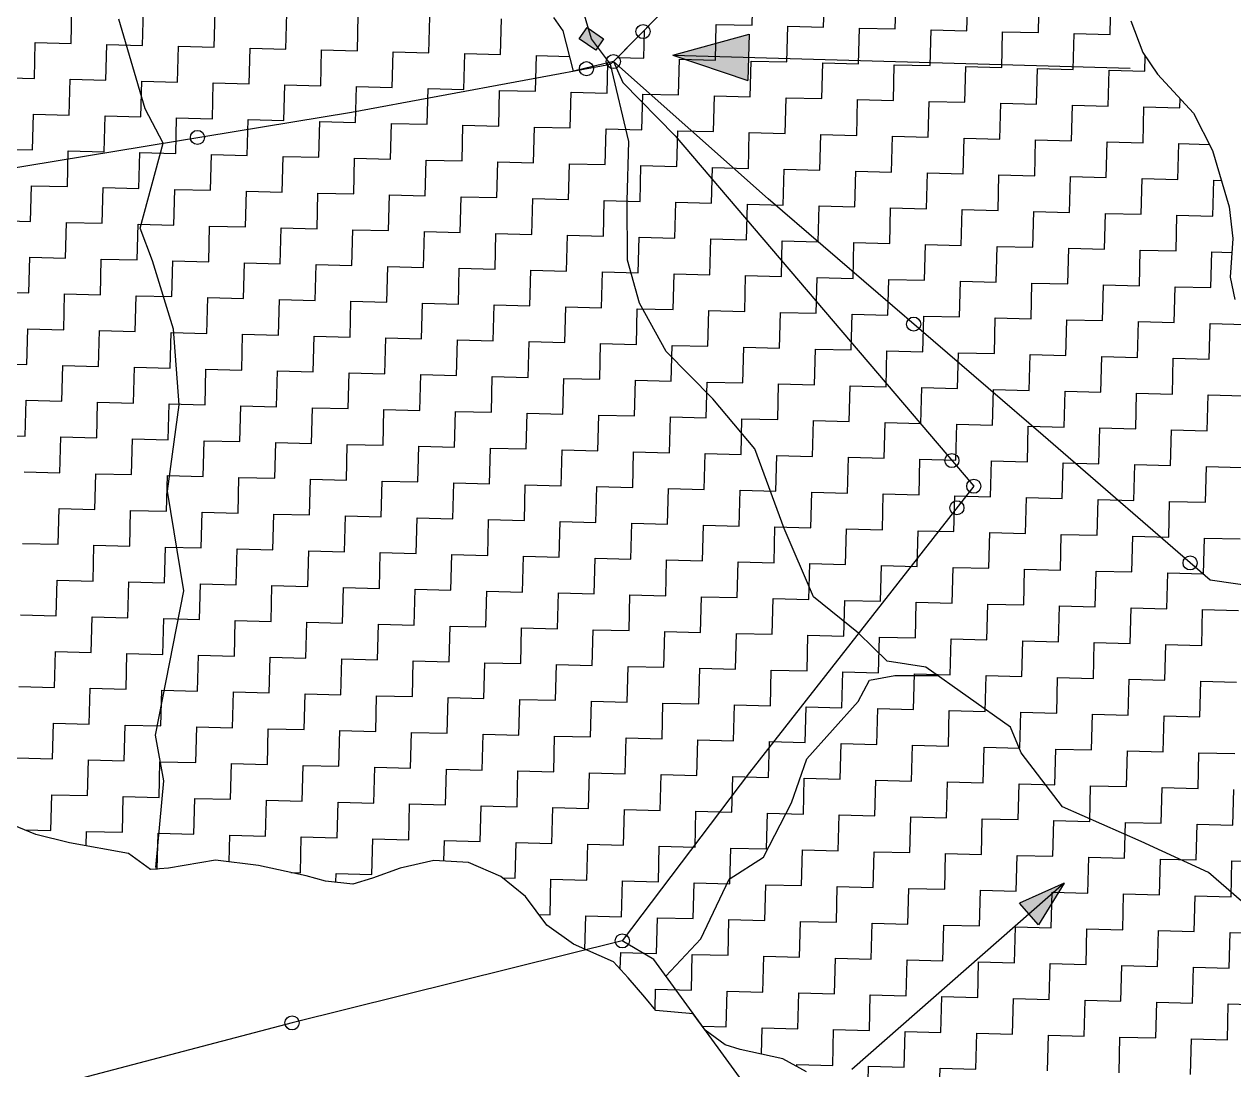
# Model space of a CAD drawing. Header units: metres. Extents: x 295068 to 298038, y 2018465 to 2021372.
# Drawn here: x 296068.6 to 296493.3, y 2019246.5 to 2019613.9 of the extents above; entities that cross this region are included whole.
import ezdxf

# ---------------------------------------------------------------- set-up
doc = ezdxf.new("R2010")
doc.units = ezdxf.units.M
doc.header["$MEASUREMENT"] = 0
for name, color, linetype in [('LINE_WATER', 4, 'Continuous'), ('POLY_HATCH', 12, 'Continuous'), ('POLY_PARCEL', 6, 'Continuous')]:
    doc.layers.add(name, color=color, linetype=linetype)

msp = doc.modelspace()

# ---------------------------------------------------------------- hatches: boundary and pattern name
msp.add_hatch(color=256).paths.add_polyline_path([(296266.23, 2019612.74), (296263.49, 2019608.74), (296269.26, 2019604.78), (296272, 2019608.78)])
h = msp.add_hatch(color=256)
h.paths.add_polyline_path([(296322.92, 2019602.21), (296323.15, 2019610.37), (296296.27, 2019602.96)])
h.paths.add_polyline_path([(296296.27, 2019602.96), (296322.7, 2019594.06), (296322.92, 2019602.21)])
h = msp.add_hatch(color=256)
h.paths.add_polyline_path([(296421.36, 2019301.27), (296424.69, 2019297.49), (296433.73, 2019312.15)])
h.paths.add_polyline_path([(296433.73, 2019312.15), (296418.03, 2019305.06), (296421.36, 2019301.27)])

# ---------------------------------------------------------------- linework, layer by layer
msp.add_lwpolyline([(296269.26, 2019604.78), (296263.49, 2019608.74), (296266.23, 2019612.74), (296272, 2019608.78)], close=True)
for points in [[(296296.27, 2019602.96), (296323.15, 2019610.37)], [(296323.15, 2019610.37), (296322.7, 2019594.06)], [(296296.27, 2019602.96), (296456.87, 2019598.47)], [(296296.27, 2019602.96), (296322.7, 2019594.06)], [(296433.73, 2019312.15), (296359.2, 2019246.6)], [(296433.73, 2019312.15), (296418.03, 2019305.06)], [(296433.73, 2019312.15), (296424.69, 2019297.49)], [(296424.69, 2019297.49), (296418.03, 2019305.06)]]:
    msp.add_lwpolyline(points)
for centre in [(296285.86, 2019611.29), (296275.43, 2019600.76), (296266, 2019598.23), (296129.4, 2019574.08), (296380.87, 2019508.5), (296394.28, 2019460.59), (296401.98, 2019451.55), (296396.05, 2019443.99), (296477.93, 2019424.61), (296278.58, 2019291.84), (296162.62, 2019263.04)]:
    msp.add_circle(centre, 2.48)
at = {"layer": 'LINE_WATER'}
for p, q in [((296111.06, 2019584.13), (296101.76, 2019615.58)), ((296280.86, 2019572.63), (296274.48, 2019599.8)), ((296117.37, 2019572.1), (296111.06, 2019584.13)), ((296109.32, 2019542.16), (296117.37, 2019572.1)), ((296280.32, 2019551.83), (296280.86, 2019572.63)), ((296280.36, 2019531.02), (296280.32, 2019551.83)), ((296113.67, 2019530.79), (296109.32, 2019542.16)), ((296284.6, 2019515.87), (296280.36, 2019531.02)), ((296121.02, 2019506.74), (296113.67, 2019530.79)), ((296294, 2019498.87), (296284.6, 2019515.87)), ((296122.99, 2019480.18), (296121.02, 2019506.74)), ((296310.36, 2019482.26), (296294, 2019498.87)), ((296118.88, 2019449.8), (296122.99, 2019480.18)), ((296325.09, 2019464.69), (296310.36, 2019482.26)), ((296335.37, 2019436.67), (296325.09, 2019464.69)), ((296124.65, 2019414.83), (296118.88, 2019449.8)), ((296345.75, 2019412.7), (296335.37, 2019436.67)), ((296114.72, 2019364.05), (296124.65, 2019414.83)), ((296361.49, 2019399.9), (296345.75, 2019412.7)), ((296371.58, 2019390.12), (296361.49, 2019399.9)), ((296385.1, 2019387.98), (296371.58, 2019390.12)), ((296414.92, 2019366.88), (296385.1, 2019387.98)), ((296361.43, 2019375.98), (296365.37, 2019383.37)), ((296365.37, 2019383.37), (296374.31, 2019385.05)), ((296374.31, 2019385.05), (296389.22, 2019385.06)), ((296343.41, 2019355.84), (296361.43, 2019375.98)), ((296418.62, 2019357.86), (296414.92, 2019366.88)), ((296117.62, 2019348.07), (296114.72, 2019364.05)), ((296433.14, 2019338.93), (296418.62, 2019357.86)), ((296338.01, 2019340.37), (296343.41, 2019355.84)), ((296114.85, 2019317.66), (296117.62, 2019348.07)), ((296328.14, 2019321.27), (296338.01, 2019340.37)), ((296460.69, 2019326.8), (296433.14, 2019338.93)), ((296484.34, 2019315.84), (296460.69, 2019326.8)), ((296316.06, 2019313.47), (296328.14, 2019321.27)), ((296500.42, 2019301.87), (296484.34, 2019315.84)), ((296306.14, 2019292.5), (296316.06, 2019313.47)), ((296293.85, 2019279.45), (296306.14, 2019292.5))]:
    msp.add_line(p, q, dxfattribs=at)
at = {"layer": 'POLY_HATCH', "linetype": 'Continuous'}
for p, q in [((296324.14, 2019613.5), (296324.46, 2019626.06)), ((296349.27, 2019612.85), (296349.59, 2019625.41)), ((296374.4, 2019612.2), (296374.73, 2019624.77)), ((296399.54, 2019611.55), (296399.86, 2019624.12)), ((296424.67, 2019610.9), (296424.99, 2019623.47)), ((296449.8, 2019610.25), (296450.13, 2019622.82)), ((296085.05, 2019607.09), (296085.37, 2019619.65)), ((296110.18, 2019606.44), (296110.5, 2019619.01)), ((296135.31, 2019605.79), (296135.64, 2019618.36)), ((296160.45, 2019605.14), (296160.77, 2019617.71)), ((296185.58, 2019604.49), (296185.9, 2019617.06)), ((296210.71, 2019603.85), (296211.04, 2019616.41)), ((296235.85, 2019603.2), (296236.17, 2019615.76)), ((296286.11, 2019601.9), (296286.37, 2019611.8)), ((296311.25, 2019601.25), (296311.57, 2019613.82)), ((296311.57, 2019613.82), (296324.14, 2019613.5)), ((296336.38, 2019600.6), (296336.7, 2019613.17)), ((296336.7, 2019613.17), (296349.27, 2019612.85)), ((296361.51, 2019599.96), (296361.84, 2019612.52)), ((296361.84, 2019612.52), (296374.4, 2019612.2)), ((296386.65, 2019599.31), (296386.97, 2019611.88)), ((296386.97, 2019611.88), (296399.54, 2019611.55)), ((296072.15, 2019594.84), (296072.48, 2019607.41)), ((296072.48, 2019607.41), (296085.05, 2019607.09)), ((296411.78, 2019598.66), (296412.1, 2019611.23)), ((296412.1, 2019611.23), (296424.67, 2019610.9)), ((296436.91, 2019598.01), (296437.24, 2019610.58)), ((296437.24, 2019610.58), (296449.8, 2019610.25)), ((296097.29, 2019594.2), (296097.61, 2019606.76)), ((296097.61, 2019606.76), (296110.18, 2019606.44)), ((296122.42, 2019593.55), (296122.75, 2019606.11)), ((296122.75, 2019606.11), (296135.31, 2019605.79)), ((296147.56, 2019592.9), (296147.88, 2019605.47)), ((296147.88, 2019605.47), (296160.45, 2019605.14)), ((296172.69, 2019592.25), (296173.01, 2019604.82)), ((296173.01, 2019604.82), (296185.58, 2019604.49)), ((296197.82, 2019591.6), (296198.15, 2019604.17)), ((296198.15, 2019604.17), (296210.71, 2019603.85)), ((296222.96, 2019590.96), (296223.28, 2019603.52)), ((296223.28, 2019603.52), (296235.85, 2019603.2)), ((296248.09, 2019590.31), (296248.41, 2019602.87)), ((296248.41, 2019602.87), (296260.11, 2019602.57)), ((296273.22, 2019589.66), (296273.5, 2019600.29)), ((296276.8, 2019602.14), (296286.11, 2019601.9)), ((296298.36, 2019589.01), (296298.68, 2019601.58)), ((296298.68, 2019601.58), (296311.25, 2019601.25)), ((296323.49, 2019588.36), (296323.81, 2019600.93)), ((296323.81, 2019600.93), (296336.38, 2019600.6)), ((296348.62, 2019587.71), (296348.95, 2019600.28)), ((296348.95, 2019600.28), (296361.51, 2019599.96)), ((296373.76, 2019587.07), (296374.08, 2019599.63)), ((296374.08, 2019599.63), (296386.65, 2019599.31)), ((296398.89, 2019586.42), (296399.21, 2019598.98)), ((296399.21, 2019598.98), (296411.78, 2019598.66)), ((296462.05, 2019597.36), (296462.18, 2019602.61)), ((296059.59, 2019595.17), (296072.15, 2019594.84)), ((296424.02, 2019585.77), (296424.35, 2019598.34)), ((296424.35, 2019598.34), (296436.91, 2019598.01)), ((296449.16, 2019585.12), (296449.48, 2019597.69)), ((296449.48, 2019597.69), (296462.05, 2019597.36)), ((296084.4, 2019581.95), (296084.72, 2019594.52)), ((296084.72, 2019594.52), (296097.29, 2019594.2)), ((296109.53, 2019581.31), (296109.85, 2019593.87)), ((296109.85, 2019593.87), (296122.42, 2019593.55)), ((296134.66, 2019580.66), (296134.99, 2019593.22)), ((296134.99, 2019593.22), (296147.56, 2019592.9)), ((296159.8, 2019580.01), (296160.12, 2019592.58)), ((296160.12, 2019592.58), (296172.69, 2019592.25)), ((296184.93, 2019579.36), (296185.26, 2019591.93)), ((296185.26, 2019591.93), (296197.82, 2019591.6)), ((296210.06, 2019578.71), (296210.39, 2019591.28)), ((296210.39, 2019591.28), (296222.96, 2019590.96)), ((296235.2, 2019578.06), (296235.52, 2019590.63)), ((296235.52, 2019590.63), (296248.09, 2019590.31)), ((296260.33, 2019577.42), (296260.66, 2019589.98)), ((296260.66, 2019589.98), (296273.22, 2019589.66)), ((296285.46, 2019576.77), (296285.79, 2019589.33)), ((296285.79, 2019589.33), (296298.36, 2019589.01)), ((296310.6, 2019576.12), (296310.92, 2019588.69)), ((296310.92, 2019588.69), (296323.49, 2019588.36)), ((296335.73, 2019575.47), (296336.06, 2019588.04)), ((296336.06, 2019588.04), (296348.62, 2019587.71)), ((296360.86, 2019574.82), (296361.19, 2019587.39)), ((296361.19, 2019587.39), (296373.76, 2019587.07)), ((296386, 2019574.18), (296386.32, 2019586.74)), ((296386.32, 2019586.74), (296398.89, 2019586.42)), ((296411.13, 2019573.53), (296411.46, 2019586.09)), ((296411.46, 2019586.09), (296424.02, 2019585.77)), ((296474.29, 2019584.47), (296474.38, 2019587.82)), ((296071.51, 2019569.71), (296071.83, 2019582.28)), ((296071.83, 2019582.28), (296084.4, 2019581.95)), ((296436.27, 2019572.88), (296436.59, 2019585.45)), ((296436.59, 2019585.45), (296449.16, 2019585.12)), ((296461.4, 2019572.23), (296461.72, 2019584.8)), ((296461.72, 2019584.8), (296474.29, 2019584.47)), ((296096.64, 2019569.06), (296096.96, 2019581.63)), ((296096.96, 2019581.63), (296109.53, 2019581.31)), ((296121.77, 2019568.41), (296122.1, 2019580.98)), ((296122.1, 2019580.98), (296134.66, 2019580.66)), ((296146.91, 2019567.77), (296147.23, 2019580.33)), ((296147.23, 2019580.33), (296159.8, 2019580.01)), ((296172.04, 2019567.12), (296172.36, 2019579.68)), ((296172.36, 2019579.68), (296184.93, 2019579.36)), ((296197.17, 2019566.47), (296197.5, 2019579.04)), ((296197.5, 2019579.04), (296210.06, 2019578.71)), ((296222.31, 2019565.82), (296222.63, 2019578.39)), ((296222.63, 2019578.39), (296235.2, 2019578.06)), ((296247.44, 2019565.17), (296247.76, 2019577.74)), ((296247.76, 2019577.74), (296260.33, 2019577.42)), ((296272.57, 2019564.53), (296272.9, 2019577.09)), ((296272.9, 2019577.09), (296285.46, 2019576.77)), ((296297.71, 2019563.88), (296298.03, 2019576.44)), ((296298.03, 2019576.44), (296310.6, 2019576.12)), ((296322.84, 2019563.23), (296323.16, 2019575.8)), ((296323.16, 2019575.8), (296335.73, 2019575.47)), ((296347.97, 2019562.58), (296348.3, 2019575.15)), ((296348.3, 2019575.15), (296360.86, 2019574.82)), ((296373.11, 2019561.93), (296373.43, 2019574.5)), ((296373.43, 2019574.5), (296386, 2019574.18)), ((296398.24, 2019561.28), (296398.57, 2019573.85)), ((296398.57, 2019573.85), (296411.13, 2019573.53)), ((296058.94, 2019570.03), (296071.51, 2019569.71)), ((296083.75, 2019556.82), (296084.07, 2019569.39)), ((296084.07, 2019569.39), (296096.64, 2019569.06)), ((296423.37, 2019560.64), (296423.7, 2019573.2)), ((296423.7, 2019573.2), (296436.27, 2019572.88)), ((296448.51, 2019559.99), (296448.83, 2019572.55)), ((296448.83, 2019572.55), (296461.4, 2019572.23)), ((296473.64, 2019559.34), (296473.97, 2019571.91)), ((296473.97, 2019571.91), (296484.73, 2019571.63)), ((296108.88, 2019556.17), (296109.21, 2019568.74)), ((296109.21, 2019568.74), (296121.77, 2019568.41)), ((296134.02, 2019555.52), (296134.34, 2019568.09)), ((296134.34, 2019568.09), (296146.91, 2019567.77)), ((296159.15, 2019554.88), (296159.47, 2019567.44)), ((296159.47, 2019567.44), (296172.04, 2019567.12)), ((296184.28, 2019554.23), (296184.61, 2019566.79)), ((296184.61, 2019566.79), (296197.17, 2019566.47)), ((296209.42, 2019553.58), (296209.74, 2019566.15)), ((296209.74, 2019566.15), (296222.31, 2019565.82)), ((296234.55, 2019552.93), (296234.87, 2019565.5)), ((296234.87, 2019565.5), (296247.44, 2019565.17)), ((296259.68, 2019552.28), (296260.01, 2019564.85)), ((296260.01, 2019564.85), (296272.57, 2019564.53)), ((296284.82, 2019551.63), (296285.14, 2019564.2)), ((296285.14, 2019564.2), (296297.71, 2019563.88)), ((296309.95, 2019550.99), (296310.27, 2019563.55)), ((296310.27, 2019563.55), (296322.84, 2019563.23)), ((296335.08, 2019550.34), (296335.41, 2019562.9)), ((296335.41, 2019562.9), (296347.97, 2019562.58)), ((296360.22, 2019549.69), (296360.54, 2019562.26)), ((296360.54, 2019562.26), (296373.11, 2019561.93)), ((296385.35, 2019549.04), (296385.67, 2019561.61)), ((296385.67, 2019561.61), (296398.24, 2019561.28)), ((296410.48, 2019548.39), (296410.81, 2019560.96)), ((296410.81, 2019560.96), (296423.37, 2019560.64)), ((296070.86, 2019544.58), (296071.18, 2019557.14)), ((296071.18, 2019557.14), (296083.75, 2019556.82)), ((296095.99, 2019543.93), (296096.32, 2019556.5)), ((296096.32, 2019556.5), (296108.88, 2019556.17)), ((296435.62, 2019547.75), (296435.94, 2019560.31)), ((296435.94, 2019560.31), (296448.51, 2019559.99)), ((296460.75, 2019547.1), (296461.07, 2019559.66)), ((296461.07, 2019559.66), (296473.64, 2019559.34)), ((296485.88, 2019546.45), (296486.21, 2019559.02)), ((296486.21, 2019559.02), (296488.91, 2019558.95)), ((296121.13, 2019543.28), (296121.45, 2019555.85)), ((296121.45, 2019555.85), (296134.02, 2019555.52)), ((296146.26, 2019542.63), (296146.58, 2019555.2)), ((296146.58, 2019555.2), (296159.15, 2019554.88)), ((296171.39, 2019541.98), (296171.72, 2019554.55)), ((296171.72, 2019554.55), (296184.28, 2019554.23)), ((296196.53, 2019541.34), (296196.85, 2019553.9)), ((296196.85, 2019553.9), (296209.42, 2019553.58)), ((296221.66, 2019540.69), (296221.98, 2019553.25)), ((296221.98, 2019553.25), (296234.55, 2019552.93)), ((296246.79, 2019540.04), (296247.12, 2019552.61)), ((296247.12, 2019552.61), (296259.68, 2019552.28)), ((296271.93, 2019539.39), (296272.25, 2019551.96)), ((296272.25, 2019551.96), (296284.82, 2019551.63)), ((296297.06, 2019538.74), (296297.38, 2019551.31)), ((296297.38, 2019551.31), (296309.95, 2019550.99)), ((296322.19, 2019538.1), (296322.52, 2019550.66)), ((296322.52, 2019550.66), (296335.08, 2019550.34)), ((296347.33, 2019537.45), (296347.65, 2019550.01)), ((296347.65, 2019550.01), (296360.22, 2019549.69)), ((296372.46, 2019536.8), (296372.78, 2019549.37)), ((296372.78, 2019549.37), (296385.35, 2019549.04)), ((296397.59, 2019536.15), (296397.92, 2019548.72)), ((296397.92, 2019548.72), (296410.48, 2019548.39)), ((296422.73, 2019535.5), (296423.05, 2019548.07)), ((296423.05, 2019548.07), (296435.62, 2019547.75)), ((296058.29, 2019544.9), (296070.86, 2019544.58)), ((296083.1, 2019531.69), (296083.43, 2019544.25)), ((296083.43, 2019544.25), (296095.99, 2019543.93)), ((296108.23, 2019531.04), (296108.56, 2019543.61)), ((296108.56, 2019543.61), (296121.13, 2019543.28)), ((296447.86, 2019534.85), (296448.18, 2019547.42)), ((296448.18, 2019547.42), (296460.75, 2019547.1)), ((296472.99, 2019534.21), (296473.32, 2019546.77)), ((296473.32, 2019546.77), (296485.88, 2019546.45)), ((296133.37, 2019530.39), (296133.69, 2019542.96)), ((296133.69, 2019542.96), (296146.26, 2019542.63)), ((296158.5, 2019529.74), (296158.83, 2019542.31)), ((296158.83, 2019542.31), (296171.39, 2019541.98)), ((296183.63, 2019529.09), (296183.96, 2019541.66)), ((296183.96, 2019541.66), (296196.53, 2019541.34)), ((296208.77, 2019528.45), (296209.09, 2019541.01)), ((296209.09, 2019541.01), (296221.66, 2019540.69)), ((296233.9, 2019527.8), (296234.23, 2019540.36)), ((296234.23, 2019540.36), (296246.79, 2019540.04)), ((296259.03, 2019527.15), (296259.36, 2019539.72)), ((296259.36, 2019539.72), (296271.93, 2019539.39)), ((296284.17, 2019526.5), (296284.49, 2019539.07)), ((296284.49, 2019539.07), (296297.06, 2019538.74)), ((296309.3, 2019525.85), (296309.63, 2019538.42)), ((296309.63, 2019538.42), (296322.19, 2019538.1)), ((296334.44, 2019525.2), (296334.76, 2019537.77)), ((296334.76, 2019537.77), (296347.33, 2019537.45)), ((296359.57, 2019524.56), (296359.89, 2019537.12)), ((296359.89, 2019537.12), (296372.46, 2019536.8)), ((296384.7, 2019523.91), (296385.03, 2019536.47)), ((296385.03, 2019536.47), (296397.59, 2019536.15)), ((296409.84, 2019523.26), (296410.16, 2019535.83)), ((296410.16, 2019535.83), (296422.73, 2019535.5)), ((296434.97, 2019522.61), (296435.29, 2019535.18)), ((296435.29, 2019535.18), (296447.86, 2019534.85)), ((296070.21, 2019519.44), (296070.53, 2019532.01)), ((296070.53, 2019532.01), (296083.1, 2019531.69)), ((296095.34, 2019518.8), (296095.67, 2019531.36)), ((296095.67, 2019531.36), (296108.23, 2019531.04)), ((296460.1, 2019521.96), (296460.43, 2019534.53)), ((296460.43, 2019534.53), (296472.99, 2019534.21)), ((296485.24, 2019521.32), (296485.56, 2019533.88)), ((296485.56, 2019533.88), (296492.57, 2019533.7)), ((296120.48, 2019518.15), (296120.8, 2019530.71)), ((296120.8, 2019530.71), (296133.37, 2019530.39)), ((296145.61, 2019517.5), (296145.93, 2019530.07)), ((296145.93, 2019530.07), (296158.5, 2019529.74)), ((296170.74, 2019516.85), (296171.07, 2019529.42)), ((296171.07, 2019529.42), (296183.63, 2019529.09)), ((296195.88, 2019516.2), (296196.2, 2019528.77)), ((296196.2, 2019528.77), (296208.77, 2019528.45)), ((296221.01, 2019515.55), (296221.33, 2019528.12)), ((296221.33, 2019528.12), (296233.9, 2019527.8)), ((296246.14, 2019514.91), (296246.47, 2019527.47)), ((296246.47, 2019527.47), (296259.03, 2019527.15)), ((296271.28, 2019514.26), (296271.6, 2019526.83)), ((296271.6, 2019526.83), (296284.17, 2019526.5)), ((296296.41, 2019513.61), (296296.74, 2019526.18)), ((296296.74, 2019526.18), (296309.3, 2019525.85)), ((296321.54, 2019512.96), (296321.87, 2019525.53)), ((296321.87, 2019525.53), (296334.44, 2019525.2)), ((296346.68, 2019512.31), (296347, 2019524.88)), ((296347, 2019524.88), (296359.57, 2019524.56)), ((296371.81, 2019511.67), (296372.14, 2019524.23)), ((296372.14, 2019524.23), (296384.7, 2019523.91)), ((296396.94, 2019511.02), (296397.27, 2019523.58)), ((296397.27, 2019523.58), (296409.84, 2019523.26)), ((296422.08, 2019510.37), (296422.4, 2019522.94)), ((296422.4, 2019522.94), (296434.97, 2019522.61)), ((296057.64, 2019519.77), (296070.21, 2019519.44)), ((296082.45, 2019506.55), (296082.78, 2019519.12)), ((296082.78, 2019519.12), (296095.34, 2019518.8)), ((296107.59, 2019505.91), (296107.91, 2019518.47)), ((296107.91, 2019518.47), (296120.48, 2019518.15)), ((296447.21, 2019509.72), (296447.54, 2019522.29)), ((296447.54, 2019522.29), (296460.1, 2019521.96)), ((296472.34, 2019509.07), (296472.67, 2019521.64)), ((296472.67, 2019521.64), (296485.24, 2019521.32)), ((296132.72, 2019505.26), (296133.04, 2019517.82)), ((296133.04, 2019517.82), (296145.61, 2019517.5)), ((296157.85, 2019504.61), (296158.18, 2019517.18)), ((296158.18, 2019517.18), (296170.74, 2019516.85)), ((296182.99, 2019503.96), (296183.31, 2019516.53)), ((296183.31, 2019516.53), (296195.88, 2019516.2)), ((296208.12, 2019503.31), (296208.44, 2019515.88)), ((296208.44, 2019515.88), (296221.01, 2019515.55)), ((296233.25, 2019502.66), (296233.58, 2019515.23)), ((296233.58, 2019515.23), (296246.14, 2019514.91)), ((296258.39, 2019502.02), (296258.71, 2019514.58)), ((296258.71, 2019514.58), (296271.28, 2019514.26)), ((296283.52, 2019501.37), (296283.84, 2019513.93)), ((296283.84, 2019513.93), (296296.41, 2019513.61)), ((296308.65, 2019500.72), (296308.98, 2019513.29)), ((296308.98, 2019513.29), (296321.54, 2019512.96)), ((296333.79, 2019500.07), (296334.11, 2019512.64)), ((296334.11, 2019512.64), (296346.68, 2019512.31)), ((296358.92, 2019499.42), (296359.24, 2019511.99)), ((296359.24, 2019511.99), (296371.81, 2019511.67)), ((296384.05, 2019498.77), (296384.38, 2019511.34)), ((296384.38, 2019511.34), (296396.94, 2019511.02)), ((296409.19, 2019498.13), (296409.51, 2019510.69)), ((296409.51, 2019510.69), (296422.08, 2019510.37)), ((296434.32, 2019497.48), (296434.64, 2019510.05)), ((296434.64, 2019510.05), (296447.21, 2019509.72)), ((296069.56, 2019494.31), (296069.89, 2019506.88)), ((296069.89, 2019506.88), (296082.45, 2019506.55)), ((296094.7, 2019493.66), (296095.02, 2019506.23)), ((296095.02, 2019506.23), (296107.59, 2019505.91)), ((296119.83, 2019493.01), (296120.15, 2019505.58)), ((296120.15, 2019505.58), (296132.72, 2019505.26)), ((296459.45, 2019496.83), (296459.78, 2019509.4)), ((296459.78, 2019509.4), (296472.34, 2019509.07)), ((296484.59, 2019496.18), (296484.91, 2019508.75)), ((296484.91, 2019508.75), (296497.48, 2019508.42)), ((296144.96, 2019492.37), (296145.29, 2019504.93)), ((296145.29, 2019504.93), (296157.85, 2019504.61)), ((296170.1, 2019491.72), (296170.42, 2019504.28)), ((296170.42, 2019504.28), (296182.99, 2019503.96)), ((296195.23, 2019491.07), (296195.55, 2019503.64)), ((296195.55, 2019503.64), (296208.12, 2019503.31)), ((296220.36, 2019490.42), (296220.69, 2019502.99)), ((296220.69, 2019502.99), (296233.25, 2019502.66)), ((296245.5, 2019489.77), (296245.82, 2019502.34)), ((296245.82, 2019502.34), (296258.39, 2019502.02)), ((296270.63, 2019489.13), (296270.95, 2019501.69)), ((296270.95, 2019501.69), (296283.52, 2019501.37)), ((296295.76, 2019488.48), (296296.09, 2019501.04)), ((296296.09, 2019501.04), (296308.65, 2019500.72)), ((296320.9, 2019487.83), (296321.22, 2019500.4)), ((296321.22, 2019500.4), (296333.79, 2019500.07)), ((296346.03, 2019487.18), (296346.35, 2019499.75)), ((296346.35, 2019499.75), (296358.92, 2019499.42)), ((296371.16, 2019486.53), (296371.49, 2019499.1)), ((296371.49, 2019499.1), (296384.05, 2019498.77)), ((296396.3, 2019485.88), (296396.62, 2019498.45)), ((296396.62, 2019498.45), (296409.19, 2019498.13)), ((296421.43, 2019485.24), (296421.75, 2019497.8)), ((296421.75, 2019497.8), (296434.32, 2019497.48)), ((296446.56, 2019484.59), (296446.89, 2019497.15)), ((296446.89, 2019497.15), (296459.45, 2019496.83)), ((296057, 2019494.63), (296069.56, 2019494.31)), ((296081.8, 2019481.42), (296082.13, 2019493.99)), ((296082.13, 2019493.99), (296094.7, 2019493.66)), ((296106.94, 2019480.77), (296107.26, 2019493.34)), ((296107.26, 2019493.34), (296119.83, 2019493.01)), ((296132.07, 2019480.12), (296132.4, 2019492.69)), ((296132.4, 2019492.69), (296144.96, 2019492.37)), ((296471.7, 2019483.94), (296472.02, 2019496.51)), ((296472.02, 2019496.51), (296484.59, 2019496.18)), ((296157.2, 2019479.48), (296157.53, 2019492.04)), ((296157.53, 2019492.04), (296170.1, 2019491.72)), ((296182.34, 2019478.83), (296182.66, 2019491.39)), ((296182.66, 2019491.39), (296195.23, 2019491.07)), ((296207.47, 2019478.18), (296207.8, 2019490.75)), ((296207.8, 2019490.75), (296220.36, 2019490.42)), ((296232.61, 2019477.53), (296232.93, 2019490.1)), ((296232.93, 2019490.1), (296245.5, 2019489.77)), ((296257.74, 2019476.88), (296258.06, 2019489.45)), ((296258.06, 2019489.45), (296270.63, 2019489.13)), ((296282.87, 2019476.23), (296283.2, 2019488.8)), ((296283.2, 2019488.8), (296295.76, 2019488.48)), ((296308.01, 2019475.59), (296308.33, 2019488.15)), ((296308.33, 2019488.15), (296320.9, 2019487.83)), ((296333.14, 2019474.94), (296333.46, 2019487.5)), ((296333.46, 2019487.5), (296346.03, 2019487.18)), ((296358.27, 2019474.29), (296358.6, 2019486.86)), ((296358.6, 2019486.86), (296371.16, 2019486.53)), ((296383.41, 2019473.64), (296383.73, 2019486.21)), ((296383.73, 2019486.21), (296396.3, 2019485.88)), ((296408.54, 2019472.99), (296408.86, 2019485.56)), ((296408.86, 2019485.56), (296421.43, 2019485.24)), ((296433.67, 2019472.35), (296434, 2019484.91)), ((296434, 2019484.91), (296446.56, 2019484.59)), ((296458.81, 2019471.7), (296459.13, 2019484.26)), ((296459.13, 2019484.26), (296471.7, 2019483.94)), ((296068.91, 2019469.18), (296069.24, 2019481.74)), ((296069.24, 2019481.74), (296081.8, 2019481.42)), ((296094.05, 2019468.53), (296094.37, 2019481.1)), ((296094.37, 2019481.1), (296106.94, 2019480.77)), ((296119.18, 2019467.88), (296119.5, 2019480.45)), ((296119.5, 2019480.45), (296132.07, 2019480.12)), ((296483.94, 2019471.05), (296484.26, 2019483.62)), ((296484.26, 2019483.62), (296496.83, 2019483.29)), ((296144.31, 2019467.23), (296144.64, 2019479.8)), ((296144.64, 2019479.8), (296157.2, 2019479.48)), ((296169.45, 2019466.58), (296169.77, 2019479.15)), ((296169.77, 2019479.15), (296182.34, 2019478.83)), ((296194.58, 2019465.94), (296194.9, 2019478.5)), ((296194.9, 2019478.5), (296207.47, 2019478.18)), ((296219.71, 2019465.29), (296220.04, 2019477.85)), ((296220.04, 2019477.85), (296232.61, 2019477.53)), ((296244.85, 2019464.64), (296245.17, 2019477.21)), ((296245.17, 2019477.21), (296257.74, 2019476.88)), ((296269.98, 2019463.99), (296270.31, 2019476.56)), ((296270.31, 2019476.56), (296282.87, 2019476.23)), ((296295.11, 2019463.34), (296295.44, 2019475.91)), ((296295.44, 2019475.91), (296308.01, 2019475.59)), ((296320.25, 2019462.7), (296320.57, 2019475.26)), ((296320.57, 2019475.26), (296333.14, 2019474.94)), ((296345.38, 2019462.05), (296345.71, 2019474.61)), ((296345.71, 2019474.61), (296358.27, 2019474.29)), ((296370.51, 2019461.4), (296370.84, 2019473.97)), ((296370.84, 2019473.97), (296383.41, 2019473.64)), ((296395.65, 2019460.75), (296395.97, 2019473.32)), ((296395.97, 2019473.32), (296408.54, 2019472.99)), ((296420.78, 2019460.1), (296421.11, 2019472.67)), ((296421.11, 2019472.67), (296433.67, 2019472.35)), ((296445.92, 2019459.45), (296446.24, 2019472.02)), ((296446.24, 2019472.02), (296458.81, 2019471.7)), ((296056.35, 2019469.5), (296068.91, 2019469.18)), ((296081.16, 2019456.29), (296081.48, 2019468.85)), ((296081.48, 2019468.85), (296094.05, 2019468.53)), ((296106.29, 2019455.64), (296106.61, 2019468.2)), ((296106.61, 2019468.2), (296119.18, 2019467.88)), ((296131.42, 2019454.99), (296131.75, 2019467.56)), ((296131.75, 2019467.56), (296144.31, 2019467.23)), ((296471.05, 2019458.81), (296471.37, 2019471.37)), ((296471.37, 2019471.37), (296483.94, 2019471.05)), ((296156.56, 2019454.34), (296156.88, 2019466.91)), ((296156.88, 2019466.91), (296169.45, 2019466.58)), ((296181.69, 2019453.69), (296182.01, 2019466.26)), ((296182.01, 2019466.26), (296194.58, 2019465.94)), ((296206.82, 2019453.05), (296207.15, 2019465.61)), ((296207.15, 2019465.61), (296219.71, 2019465.29)), ((296231.96, 2019452.4), (296232.28, 2019464.96)), ((296232.28, 2019464.96), (296244.85, 2019464.64)), ((296257.09, 2019451.75), (296257.41, 2019464.32)), ((296257.41, 2019464.32), (296269.98, 2019463.99)), ((296282.22, 2019451.1), (296282.55, 2019463.67)), ((296282.55, 2019463.67), (296295.11, 2019463.34)), ((296307.36, 2019450.45), (296307.68, 2019463.02)), ((296307.68, 2019463.02), (296320.25, 2019462.7)), ((296332.49, 2019449.8), (296332.81, 2019462.37)), ((296332.81, 2019462.37), (296345.38, 2019462.05)), ((296357.62, 2019449.16), (296357.95, 2019461.72)), ((296357.95, 2019461.72), (296370.51, 2019461.4)), ((296382.76, 2019448.51), (296383.08, 2019461.07)), ((296383.08, 2019461.07), (296395.65, 2019460.75)), ((296407.89, 2019447.86), (296408.21, 2019460.43)), ((296408.21, 2019460.43), (296420.78, 2019460.1)), ((296433.02, 2019447.21), (296433.35, 2019459.78)), ((296433.35, 2019459.78), (296445.92, 2019459.45)), ((296458.16, 2019446.56), (296458.48, 2019459.13)), ((296458.48, 2019459.13), (296471.05, 2019458.81)), ((296068.59, 2019456.61), (296081.16, 2019456.29)), ((296093.4, 2019443.4), (296093.72, 2019455.96)), ((296093.72, 2019455.96), (296106.29, 2019455.64)), ((296118.53, 2019442.75), (296118.86, 2019455.31)), ((296118.86, 2019455.31), (296131.42, 2019454.99)), ((296143.67, 2019442.1), (296143.99, 2019454.67)), ((296143.99, 2019454.67), (296156.56, 2019454.34)), ((296483.29, 2019445.92), (296483.62, 2019458.48)), ((296483.62, 2019458.48), (296496.18, 2019458.16)), ((296168.8, 2019441.45), (296169.12, 2019454.02)), ((296169.12, 2019454.02), (296181.69, 2019453.69)), ((296193.93, 2019440.8), (296194.26, 2019453.37)), ((296194.26, 2019453.37), (296206.82, 2019453.05)), ((296219.07, 2019440.15), (296219.39, 2019452.72)), ((296219.39, 2019452.72), (296231.96, 2019452.4)), ((296244.2, 2019439.51), (296244.52, 2019452.07)), ((296244.52, 2019452.07), (296257.09, 2019451.75)), ((296269.33, 2019438.86), (296269.66, 2019451.42)), ((296269.66, 2019451.42), (296282.22, 2019451.1)), ((296294.47, 2019438.21), (296294.79, 2019450.78)), ((296294.79, 2019450.78), (296307.36, 2019450.45)), ((296319.6, 2019437.56), (296319.92, 2019450.13)), ((296319.92, 2019450.13), (296332.49, 2019449.8)), ((296344.73, 2019436.91), (296345.06, 2019449.48)), ((296345.06, 2019449.48), (296357.62, 2019449.16)), ((296369.87, 2019436.27), (296370.19, 2019448.83)), ((296370.19, 2019448.83), (296382.76, 2019448.51)), ((296395, 2019435.62), (296395.32, 2019448.18)), ((296395.32, 2019448.18), (296407.89, 2019447.86)), ((296420.13, 2019434.97), (296420.46, 2019447.54)), ((296420.46, 2019447.54), (296433.02, 2019447.21)), ((296445.27, 2019434.32), (296445.59, 2019446.89)), ((296445.59, 2019446.89), (296458.16, 2019446.56)), ((296470.4, 2019433.67), (296470.72, 2019446.24)), ((296470.72, 2019446.24), (296483.29, 2019445.92)), ((296080.51, 2019431.15), (296080.83, 2019443.72)), ((296080.83, 2019443.72), (296093.4, 2019443.4)), ((296105.64, 2019430.5), (296105.97, 2019443.07)), ((296105.97, 2019443.07), (296118.53, 2019442.75)), ((296130.78, 2019429.86), (296131.1, 2019442.42)), ((296131.1, 2019442.42), (296143.67, 2019442.1)), ((296155.91, 2019429.21), (296156.23, 2019441.78)), ((296156.23, 2019441.78), (296168.8, 2019441.45)), ((296181.04, 2019428.56), (296181.37, 2019441.13)), ((296181.37, 2019441.13), (296193.93, 2019440.8)), ((296206.18, 2019427.91), (296206.5, 2019440.48)), ((296206.5, 2019440.48), (296219.07, 2019440.15)), ((296231.31, 2019427.26), (296231.63, 2019439.83)), ((296231.63, 2019439.83), (296244.2, 2019439.51)), ((296256.44, 2019426.62), (296256.77, 2019439.18)), ((296256.77, 2019439.18), (296269.33, 2019438.86)), ((296281.58, 2019425.97), (296281.9, 2019438.53)), ((296281.9, 2019438.53), (296294.47, 2019438.21)), ((296306.71, 2019425.32), (296307.03, 2019437.89)), ((296307.03, 2019437.89), (296319.6, 2019437.56)), ((296331.84, 2019424.67), (296332.17, 2019437.24)), ((296332.17, 2019437.24), (296344.73, 2019436.91)), ((296356.98, 2019424.02), (296357.3, 2019436.59)), ((296357.3, 2019436.59), (296369.87, 2019436.27)), ((296382.11, 2019423.37), (296382.43, 2019435.94)), ((296382.43, 2019435.94), (296395, 2019435.62)), ((296407.24, 2019422.73), (296407.57, 2019435.29)), ((296407.57, 2019435.29), (296420.13, 2019434.97)), ((296432.38, 2019422.08), (296432.7, 2019434.64)), ((296432.7, 2019434.64), (296445.27, 2019434.32)), ((296457.51, 2019421.43), (296457.83, 2019434)), ((296457.83, 2019434), (296470.4, 2019433.67)), ((296482.64, 2019420.78), (296482.97, 2019433.35)), ((296482.97, 2019433.35), (296495.53, 2019433.02)), ((296067.94, 2019431.48), (296080.51, 2019431.15)), ((296092.75, 2019418.26), (296093.07, 2019430.83)), ((296093.07, 2019430.83), (296105.64, 2019430.5)), ((296117.88, 2019417.61), (296118.21, 2019430.18)), ((296118.21, 2019430.18), (296130.78, 2019429.86)), ((296143.02, 2019416.97), (296143.34, 2019429.53)), ((296143.34, 2019429.53), (296155.91, 2019429.21)), ((296168.15, 2019416.32), (296168.48, 2019428.88)), ((296168.48, 2019428.88), (296181.04, 2019428.56)), ((296193.28, 2019415.67), (296193.61, 2019428.24)), ((296193.61, 2019428.24), (296206.18, 2019427.91)), ((296218.42, 2019415.02), (296218.74, 2019427.59)), ((296218.74, 2019427.59), (296231.31, 2019427.26)), ((296243.55, 2019414.37), (296243.88, 2019426.94)), ((296243.88, 2019426.94), (296256.44, 2019426.62)), ((296268.68, 2019413.72), (296269.01, 2019426.29)), ((296269.01, 2019426.29), (296281.58, 2019425.97)), ((296293.82, 2019413.08), (296294.14, 2019425.64)), ((296294.14, 2019425.64), (296306.71, 2019425.32)), ((296318.95, 2019412.43), (296319.28, 2019425)), ((296319.28, 2019425), (296331.84, 2019424.67)), ((296344.08, 2019411.78), (296344.41, 2019424.35)), ((296344.41, 2019424.35), (296356.98, 2019424.02)), ((296369.22, 2019411.13), (296369.54, 2019423.7)), ((296369.54, 2019423.7), (296382.11, 2019423.37)), ((296394.35, 2019410.48), (296394.68, 2019423.05)), ((296394.68, 2019423.05), (296407.24, 2019422.73)), ((296419.49, 2019409.84), (296419.81, 2019422.4)), ((296419.81, 2019422.4), (296432.38, 2019422.08)), ((296444.62, 2019409.19), (296444.94, 2019421.75)), ((296444.94, 2019421.75), (296457.51, 2019421.43)), ((296469.75, 2019408.54), (296470.08, 2019421.11)), ((296470.08, 2019421.11), (296482.64, 2019420.78)), ((296079.86, 2019406.02), (296080.18, 2019418.59)), ((296080.18, 2019418.59), (296092.75, 2019418.26)), ((296104.99, 2019405.37), (296105.32, 2019417.94)), ((296105.32, 2019417.94), (296117.88, 2019417.61)), ((296130.13, 2019404.72), (296130.45, 2019417.29)), ((296130.45, 2019417.29), (296143.02, 2019416.97)), ((296155.26, 2019404.07), (296155.58, 2019416.64)), ((296155.58, 2019416.64), (296168.15, 2019416.32)), ((296180.39, 2019403.43), (296180.72, 2019415.99)), ((296180.72, 2019415.99), (296193.28, 2019415.67)), ((296205.53, 2019402.78), (296205.85, 2019415.35)), ((296205.85, 2019415.35), (296218.42, 2019415.02)), ((296230.66, 2019402.13), (296230.98, 2019414.7)), ((296230.98, 2019414.7), (296243.55, 2019414.37)), ((296255.79, 2019401.48), (296256.12, 2019414.05)), ((296256.12, 2019414.05), (296268.68, 2019413.72)), ((296280.93, 2019400.83), (296281.25, 2019413.4)), ((296281.25, 2019413.4), (296293.82, 2019413.08)), ((296306.06, 2019400.19), (296306.38, 2019412.75)), ((296306.38, 2019412.75), (296318.95, 2019412.43)), ((296331.19, 2019399.54), (296331.52, 2019412.1)), ((296331.52, 2019412.1), (296344.08, 2019411.78)), ((296356.33, 2019398.89), (296356.65, 2019411.46)), ((296356.65, 2019411.46), (296369.22, 2019411.13)), ((296381.46, 2019398.24), (296381.79, 2019410.81)), ((296381.79, 2019410.81), (296394.35, 2019410.48)), ((296406.59, 2019397.59), (296406.92, 2019410.16)), ((296406.92, 2019410.16), (296419.49, 2019409.84)), ((296431.73, 2019396.94), (296432.05, 2019409.51)), ((296432.05, 2019409.51), (296444.62, 2019409.19)), ((296456.86, 2019396.3), (296457.19, 2019408.86)), ((296457.19, 2019408.86), (296469.75, 2019408.54)), ((296481.99, 2019395.65), (296482.32, 2019408.22)), ((296482.32, 2019408.22), (296494.89, 2019407.89)), ((296067.29, 2019406.34), (296079.86, 2019406.02)), ((296092.1, 2019393.13), (296092.43, 2019405.7)), ((296092.43, 2019405.7), (296104.99, 2019405.37)), ((296117.24, 2019392.48), (296117.56, 2019405.05)), ((296117.56, 2019405.05), (296130.13, 2019404.72)), ((296142.37, 2019391.83), (296142.69, 2019404.4)), ((296142.69, 2019404.4), (296155.26, 2019404.07)), ((296167.5, 2019391.18), (296167.83, 2019403.75)), ((296167.83, 2019403.75), (296180.39, 2019403.43)), ((296192.64, 2019390.54), (296192.96, 2019403.1)), ((296192.96, 2019403.1), (296205.53, 2019402.78)), ((296217.77, 2019389.89), (296218.09, 2019402.45)), ((296218.09, 2019402.45), (296230.66, 2019402.13)), ((296242.9, 2019389.24), (296243.23, 2019401.81)), ((296243.23, 2019401.81), (296255.79, 2019401.48)), ((296268.04, 2019388.59), (296268.36, 2019401.16)), ((296268.36, 2019401.16), (296280.93, 2019400.83)), ((296293.17, 2019387.94), (296293.49, 2019400.51)), ((296293.49, 2019400.51), (296306.06, 2019400.19)), ((296318.3, 2019387.29), (296318.63, 2019399.86)), ((296318.63, 2019399.86), (296331.19, 2019399.54)), ((296343.44, 2019386.65), (296343.76, 2019399.21)), ((296343.76, 2019399.21), (296356.33, 2019398.89)), ((296368.57, 2019386), (296368.89, 2019398.57)), ((296368.89, 2019398.57), (296381.46, 2019398.24)), ((296393.7, 2019385.35), (296394.03, 2019397.92)), ((296394.03, 2019397.92), (296406.59, 2019397.59)), ((296418.84, 2019384.7), (296419.16, 2019397.27)), ((296419.16, 2019397.27), (296431.73, 2019396.94)), ((296443.97, 2019384.05), (296444.29, 2019396.62)), ((296444.29, 2019396.62), (296456.86, 2019396.3)), ((296469.1, 2019383.41), (296469.43, 2019395.97)), ((296469.43, 2019395.97), (296481.99, 2019395.65)), ((296079.21, 2019380.89), (296079.54, 2019393.45)), ((296079.54, 2019393.45), (296092.1, 2019393.13)), ((296104.35, 2019380.24), (296104.67, 2019392.8)), ((296104.67, 2019392.8), (296117.24, 2019392.48)), ((296129.48, 2019379.59), (296129.8, 2019392.16)), ((296129.8, 2019392.16), (296142.37, 2019391.83)), ((296154.61, 2019378.94), (296154.94, 2019391.51)), ((296154.94, 2019391.51), (296167.5, 2019391.18)), ((296179.75, 2019378.29), (296180.07, 2019390.86)), ((296180.07, 2019390.86), (296192.64, 2019390.54)), ((296204.88, 2019377.65), (296205.2, 2019390.21)), ((296205.2, 2019390.21), (296217.77, 2019389.89)), ((296230.01, 2019377), (296230.34, 2019389.56)), ((296230.34, 2019389.56), (296242.9, 2019389.24)), ((296255.15, 2019376.35), (296255.47, 2019388.92)), ((296255.47, 2019388.92), (296268.04, 2019388.59)), ((296280.28, 2019375.7), (296280.6, 2019388.27)), ((296280.6, 2019388.27), (296293.17, 2019387.94)), ((296305.41, 2019375.05), (296305.74, 2019387.62)), ((296305.74, 2019387.62), (296318.3, 2019387.29)), ((296330.55, 2019374.4), (296330.87, 2019386.97)), ((296330.87, 2019386.97), (296343.44, 2019386.65)), ((296355.68, 2019373.76), (296356, 2019386.32)), ((296356, 2019386.32), (296368.57, 2019386)), ((296380.81, 2019373.11), (296381.14, 2019385.67)), ((296381.14, 2019385.67), (296393.7, 2019385.35)), ((296405.95, 2019372.46), (296406.27, 2019385.03)), ((296406.27, 2019385.03), (296418.84, 2019384.7)), ((296431.08, 2019371.81), (296431.4, 2019384.38)), ((296431.4, 2019384.38), (296443.97, 2019384.05)), ((296456.21, 2019371.16), (296456.54, 2019383.73)), ((296456.54, 2019383.73), (296469.1, 2019383.41)), ((296481.35, 2019370.51), (296481.67, 2019383.08)), ((296481.67, 2019383.08), (296494.24, 2019382.76)), ((296066.65, 2019381.21), (296079.21, 2019380.89)), ((296091.45, 2019368), (296091.78, 2019380.56)), ((296091.78, 2019380.56), (296104.35, 2019380.24)), ((296116.59, 2019367.35), (296116.91, 2019379.91)), ((296116.91, 2019379.91), (296129.48, 2019379.59)), ((296141.72, 2019366.7), (296142.05, 2019379.27)), ((296142.05, 2019379.27), (296154.61, 2019378.94)), ((296166.85, 2019366.05), (296167.18, 2019378.62)), ((296167.18, 2019378.62), (296179.75, 2019378.29)), ((296191.99, 2019365.4), (296192.31, 2019377.97)), ((296192.31, 2019377.97), (296204.88, 2019377.65)), ((296217.12, 2019364.75), (296217.45, 2019377.32)), ((296217.45, 2019377.32), (296230.01, 2019377)), ((296242.25, 2019364.11), (296242.58, 2019376.67)), ((296242.58, 2019376.67), (296255.15, 2019376.35)), ((296267.39, 2019363.46), (296267.71, 2019376.02)), ((296267.71, 2019376.02), (296280.28, 2019375.7)), ((296292.52, 2019362.81), (296292.85, 2019375.38)), ((296292.85, 2019375.38), (296305.41, 2019375.05)), ((296317.66, 2019362.16), (296317.98, 2019374.73)), ((296317.98, 2019374.73), (296330.55, 2019374.4)), ((296342.79, 2019361.51), (296343.11, 2019374.08)), ((296343.11, 2019374.08), (296355.68, 2019373.76)), ((296367.92, 2019360.87), (296368.25, 2019373.43)), ((296368.25, 2019373.43), (296380.81, 2019373.11)), ((296393.06, 2019360.22), (296393.38, 2019372.78)), ((296393.38, 2019372.78), (296405.95, 2019372.46)), ((296418.19, 2019359.57), (296418.51, 2019372.14)), ((296418.51, 2019372.14), (296431.08, 2019371.81)), ((296443.32, 2019358.92), (296443.65, 2019371.49)), ((296443.65, 2019371.49), (296456.21, 2019371.16)), ((296468.46, 2019358.27), (296468.78, 2019370.84)), ((296468.78, 2019370.84), (296481.35, 2019370.51)), ((296078.56, 2019355.75), (296078.89, 2019368.32)), ((296078.89, 2019368.32), (296091.45, 2019368)), ((296103.7, 2019355.1), (296104.02, 2019367.67)), ((296104.02, 2019367.67), (296116.59, 2019367.35)), ((296128.83, 2019354.46), (296129.15, 2019367.02)), ((296129.15, 2019367.02), (296141.72, 2019366.7)), ((296153.96, 2019353.81), (296154.29, 2019366.37)), ((296154.29, 2019366.37), (296166.85, 2019366.05)), ((296179.1, 2019353.16), (296179.42, 2019365.73)), ((296179.42, 2019365.73), (296191.99, 2019365.4)), ((296204.23, 2019352.51), (296204.55, 2019365.08)), ((296204.55, 2019365.08), (296217.12, 2019364.75)), ((296229.36, 2019351.86), (296229.69, 2019364.43)), ((296229.69, 2019364.43), (296242.25, 2019364.11)), ((296254.5, 2019351.22), (296254.82, 2019363.78)), ((296254.82, 2019363.78), (296267.39, 2019363.46)), ((296279.63, 2019350.57), (296279.96, 2019363.13)), ((296279.96, 2019363.13), (296292.52, 2019362.81)), ((296304.76, 2019349.92), (296305.09, 2019362.49)), ((296305.09, 2019362.49), (296317.66, 2019362.16)), ((296329.9, 2019349.27), (296330.22, 2019361.84)), ((296330.22, 2019361.84), (296342.79, 2019361.51)), ((296355.03, 2019348.62), (296355.36, 2019361.19)), ((296355.36, 2019361.19), (296367.92, 2019360.87)), ((296380.16, 2019347.97), (296380.49, 2019360.54)), ((296380.49, 2019360.54), (296393.06, 2019360.22)), ((296405.3, 2019347.33), (296405.62, 2019359.89)), ((296405.62, 2019359.89), (296418.19, 2019359.57)), ((296430.43, 2019346.68), (296430.76, 2019359.24)), ((296430.76, 2019359.24), (296443.32, 2019358.92)), ((296455.56, 2019346.03), (296455.89, 2019358.6)), ((296455.89, 2019358.6), (296468.46, 2019358.27)), ((296480.7, 2019345.38), (296481.02, 2019357.95)), ((296481.02, 2019357.95), (296493.59, 2019357.62)), ((296066, 2019356.08), (296078.56, 2019355.75)), ((296090.81, 2019342.86), (296091.13, 2019355.43)), ((296091.13, 2019355.43), (296103.7, 2019355.1)), ((296115.94, 2019342.21), (296116.26, 2019354.78)), ((296116.26, 2019354.78), (296128.83, 2019354.46)), ((296141.07, 2019341.57), (296141.4, 2019354.13)), ((296141.4, 2019354.13), (296153.96, 2019353.81)), ((296166.21, 2019340.92), (296166.53, 2019353.48)), ((296166.53, 2019353.48), (296179.1, 2019353.16)), ((296191.34, 2019340.27), (296191.66, 2019352.84)), ((296191.66, 2019352.84), (296204.23, 2019352.51)), ((296216.47, 2019339.62), (296216.8, 2019352.19)), ((296216.8, 2019352.19), (296229.36, 2019351.86)), ((296241.61, 2019338.97), (296241.93, 2019351.54)), ((296241.93, 2019351.54), (296254.5, 2019351.22)), ((296266.74, 2019338.32), (296267.06, 2019350.89)), ((296267.06, 2019350.89), (296279.63, 2019350.57)), ((296291.87, 2019337.68), (296292.2, 2019350.24)), ((296292.2, 2019350.24), (296304.76, 2019349.92)), ((296317.01, 2019337.03), (296317.33, 2019349.59)), ((296317.33, 2019349.59), (296329.9, 2019349.27)), ((296342.14, 2019336.38), (296342.46, 2019348.95)), ((296342.46, 2019348.95), (296355.03, 2019348.62)), ((296367.27, 2019335.73), (296367.6, 2019348.3)), ((296367.6, 2019348.3), (296380.16, 2019347.97)), ((296392.41, 2019335.08), (296392.73, 2019347.65)), ((296392.73, 2019347.65), (296405.3, 2019347.33)), ((296417.54, 2019334.44), (296417.86, 2019347)), ((296417.86, 2019347), (296430.43, 2019346.68)), ((296442.67, 2019333.79), (296443, 2019346.35)), ((296443, 2019346.35), (296455.56, 2019346.03)), ((296467.81, 2019333.14), (296468.13, 2019345.71)), ((296468.13, 2019345.71), (296480.7, 2019345.38)), ((296492.94, 2019332.49), (296493.26, 2019345.06)), ((296077.92, 2019330.62), (296078.24, 2019343.19)), ((296078.24, 2019343.19), (296090.81, 2019342.86)), ((296103.05, 2019329.97), (296103.37, 2019342.54)), ((296103.37, 2019342.54), (296115.94, 2019342.21)), ((296128.18, 2019329.32), (296128.51, 2019341.89)), ((296128.51, 2019341.89), (296141.07, 2019341.57)), ((296153.32, 2019328.67), (296153.64, 2019341.24)), ((296153.64, 2019341.24), (296166.21, 2019340.92)), ((296178.45, 2019328.03), (296178.77, 2019340.59)), ((296178.77, 2019340.59), (296191.34, 2019340.27)), ((296203.58, 2019327.38), (296203.91, 2019339.94)), ((296203.91, 2019339.94), (296216.47, 2019339.62)), ((296228.72, 2019326.73), (296229.04, 2019339.3)), ((296229.04, 2019339.3), (296241.61, 2019338.97)), ((296253.85, 2019326.08), (296254.17, 2019338.65)), ((296254.17, 2019338.65), (296266.74, 2019338.32)), ((296278.98, 2019325.43), (296279.31, 2019338)), ((296279.31, 2019338), (296291.87, 2019337.68)), ((296304.12, 2019324.79), (296304.44, 2019337.35)), ((296304.44, 2019337.35), (296317.01, 2019337.03)), ((296329.25, 2019324.14), (296329.57, 2019336.7)), ((296329.57, 2019336.7), (296342.14, 2019336.38)), ((296354.38, 2019323.49), (296354.71, 2019336.06)), ((296354.71, 2019336.06), (296367.27, 2019335.73)), ((296379.52, 2019322.84), (296379.84, 2019335.41)), ((296379.84, 2019335.41), (296392.41, 2019335.08)), ((296404.65, 2019322.19), (296404.97, 2019334.76)), ((296404.97, 2019334.76), (296417.54, 2019334.44)), ((296429.78, 2019321.54), (296430.11, 2019334.11)), ((296430.11, 2019334.11), (296442.67, 2019333.79)), ((296454.92, 2019320.9), (296455.24, 2019333.46)), ((296455.24, 2019333.46), (296467.81, 2019333.14)), ((296480.05, 2019320.25), (296480.37, 2019332.81)), ((296480.37, 2019332.81), (296492.94, 2019332.49)), ((296068.76, 2019330.86), (296077.92, 2019330.62)), ((296090.35, 2019325.25), (296090.48, 2019330.3)), ((296090.48, 2019330.3), (296103.05, 2019329.97)), ((296115.29, 2019317.08), (296115.62, 2019329.65)), ((296115.62, 2019329.65), (296128.18, 2019329.32)), ((296140.51, 2019319.58), (296140.75, 2019329)), ((296140.75, 2019329), (296153.32, 2019328.67)), ((296165.56, 2019315.78), (296165.88, 2019328.35)), ((296165.88, 2019328.35), (296178.45, 2019328.03)), ((296190.69, 2019315.14), (296191.02, 2019327.7)), ((296191.02, 2019327.7), (296203.58, 2019327.38)), ((296215.96, 2019319.89), (296216.15, 2019327.05)), ((296216.15, 2019327.05), (296228.72, 2019326.73)), ((296240.96, 2019313.84), (296241.28, 2019326.41)), ((296241.28, 2019326.41), (296253.85, 2019326.08)), ((296266.09, 2019313.19), (296266.42, 2019325.76)), ((296266.42, 2019325.76), (296278.98, 2019325.43)), ((296291.23, 2019312.54), (296291.55, 2019325.11)), ((296291.55, 2019325.11), (296304.12, 2019324.79)), ((296316.36, 2019311.89), (296316.68, 2019324.46)), ((296316.68, 2019324.46), (296329.25, 2019324.14)), ((296341.49, 2019311.25), (296341.82, 2019323.81)), ((296341.82, 2019323.81), (296354.38, 2019323.49)), ((296366.63, 2019310.6), (296366.95, 2019323.16)), ((296366.95, 2019323.16), (296379.52, 2019322.84)), ((296391.76, 2019309.95), (296392.08, 2019322.52)), ((296392.08, 2019322.52), (296404.65, 2019322.19)), ((296416.89, 2019309.3), (296417.22, 2019321.87)), ((296417.22, 2019321.87), (296429.78, 2019321.54)), ((296442.03, 2019308.65), (296442.35, 2019321.22)), ((296442.35, 2019321.22), (296454.92, 2019320.9)), ((296467.16, 2019308.01), (296467.48, 2019320.57)), ((296467.48, 2019320.57), (296480.05, 2019320.25)), ((296492.29, 2019307.36), (296492.62, 2019319.92)), ((296492.62, 2019319.92), (296505.18, 2019319.6)), ((296112.63, 2019317.15), (296115.29, 2019317.08)), ((296162.24, 2019315.87), (296165.56, 2019315.78)), ((296178.05, 2019312.44), (296178.12, 2019315.46)), ((296178.12, 2019315.46), (296190.69, 2019315.14)), ((296236.6, 2019313.95), (296240.96, 2019313.84)), ((296253.2, 2019300.95), (296253.53, 2019313.52)), ((296253.53, 2019313.52), (296266.09, 2019313.19)), ((296278.33, 2019300.3), (296278.66, 2019312.87)), ((296278.66, 2019312.87), (296291.23, 2019312.54)), ((296303.47, 2019299.65), (296303.79, 2019312.22)), ((296303.79, 2019312.22), (296316.36, 2019311.89)), ((296328.6, 2019299), (296328.93, 2019311.57)), ((296328.93, 2019311.57), (296341.49, 2019311.25)), ((296353.73, 2019298.36), (296354.06, 2019310.92)), ((296354.06, 2019310.92), (296366.63, 2019310.6)), ((296378.87, 2019297.71), (296379.19, 2019310.27)), ((296379.19, 2019310.27), (296391.76, 2019309.95)), ((296404, 2019297.06), (296404.33, 2019309.63)), ((296404.33, 2019309.63), (296416.89, 2019309.3)), ((296429.14, 2019296.41), (296429.46, 2019308.98)), ((296429.46, 2019308.98), (296442.03, 2019308.65)), ((296454.27, 2019295.76), (296454.59, 2019308.33)), ((296454.59, 2019308.33), (296467.16, 2019308.01)), ((296479.4, 2019295.11), (296479.73, 2019307.68)), ((296479.73, 2019307.68), (296492.29, 2019307.36)), ((296249.32, 2019301.05), (296253.2, 2019300.95)), ((296265.46, 2019288.86), (296265.77, 2019300.62)), ((296265.77, 2019300.62), (296278.33, 2019300.3)), ((296290.58, 2019287.41), (296290.9, 2019299.98)), ((296290.9, 2019299.98), (296303.47, 2019299.65)), ((296315.71, 2019286.76), (296316.03, 2019299.33)), ((296316.03, 2019299.33), (296328.6, 2019299)), ((296340.84, 2019286.11), (296341.17, 2019298.68)), ((296341.17, 2019298.68), (296353.73, 2019298.36)), ((296365.98, 2019285.46), (296366.3, 2019298.03)), ((296366.3, 2019298.03), (296378.87, 2019297.71)), ((296391.11, 2019284.82), (296391.43, 2019297.38)), ((296391.43, 2019297.38), (296404, 2019297.06)), ((296416.24, 2019284.17), (296416.57, 2019296.74)), ((296416.57, 2019296.74), (296429.14, 2019296.41)), ((296441.38, 2019283.52), (296441.7, 2019296.09)), ((296441.7, 2019296.09), (296454.27, 2019295.76)), ((296466.51, 2019282.87), (296466.84, 2019295.44)), ((296466.84, 2019295.44), (296479.4, 2019295.11)), ((296491.64, 2019282.22), (296491.97, 2019294.79)), ((296491.97, 2019294.79), (296504.54, 2019294.47)), ((296277.86, 2019281.91), (296278.01, 2019287.73)), ((296278.01, 2019287.73), (296290.58, 2019287.41)), ((296302.82, 2019274.52), (296303.14, 2019287.09)), ((296303.14, 2019287.09), (296315.71, 2019286.76)), ((296327.95, 2019273.87), (296328.28, 2019286.44)), ((296328.28, 2019286.44), (296340.84, 2019286.11)), ((296353.09, 2019273.22), (296353.41, 2019285.79)), ((296353.41, 2019285.79), (296365.98, 2019285.46)), ((296378.22, 2019272.57), (296378.54, 2019285.14)), ((296378.54, 2019285.14), (296391.11, 2019284.82)), ((296403.35, 2019271.93), (296403.68, 2019284.49)), ((296403.68, 2019284.49), (296416.24, 2019284.17)), ((296428.49, 2019271.28), (296428.81, 2019283.84)), ((296428.81, 2019283.84), (296441.38, 2019283.52)), ((296453.62, 2019270.63), (296453.94, 2019283.2)), ((296453.94, 2019283.2), (296466.51, 2019282.87)), ((296478.75, 2019269.98), (296479.08, 2019282.55)), ((296479.08, 2019282.55), (296491.64, 2019282.22)), ((296290.07, 2019267.77), (296290.25, 2019274.84)), ((296290.25, 2019274.84), (296302.82, 2019274.52)), ((296315.06, 2019261.63), (296315.39, 2019274.19)), ((296315.39, 2019274.19), (296327.95, 2019273.87)), ((296340.2, 2019260.98), (296340.52, 2019273.55)), ((296340.52, 2019273.55), (296353.09, 2019273.22)), ((296365.33, 2019260.33), (296365.65, 2019272.9)), ((296365.65, 2019272.9), (296378.22, 2019272.57)), ((296390.46, 2019259.68), (296390.79, 2019272.25)), ((296390.79, 2019272.25), (296403.35, 2019271.93)), ((296415.6, 2019259.04), (296415.92, 2019271.6)), ((296415.92, 2019271.6), (296428.49, 2019271.28)), ((296440.73, 2019258.39), (296441.05, 2019270.95)), ((296441.05, 2019270.95), (296453.62, 2019270.63)), ((296465.86, 2019257.74), (296466.19, 2019270.31)), ((296466.19, 2019270.31), (296478.75, 2019269.98)), ((296491, 2019257.09), (296491.32, 2019269.66)), ((296491.32, 2019269.66), (296503.89, 2019269.33)), ((296306.69, 2019261.84), (296315.06, 2019261.63)), ((296327.39, 2019252.03), (296327.63, 2019261.3)), ((296327.63, 2019261.3), (296340.2, 2019260.98)), ((296352.44, 2019248.09), (296352.76, 2019260.66)), ((296352.76, 2019260.66), (296365.33, 2019260.33)), ((296377.57, 2019247.44), (296377.9, 2019260.01)), ((296377.9, 2019260.01), (296390.46, 2019259.68)), ((296402.71, 2019246.79), (296403.03, 2019259.36)), ((296403.03, 2019259.36), (296415.6, 2019259.04)), ((296427.84, 2019246.14), (296428.16, 2019258.71)), ((296428.16, 2019258.71), (296440.73, 2019258.39)), ((296452.97, 2019245.5), (296453.3, 2019258.06)), ((296453.3, 2019258.06), (296465.86, 2019257.74)), ((296478.11, 2019244.85), (296478.43, 2019257.41)), ((296478.43, 2019257.41), (296491, 2019257.09)), ((296339.85, 2019247.68), (296339.87, 2019248.41)), ((296339.87, 2019248.41), (296352.44, 2019248.09)), ((296364.68, 2019235.2), (296365.01, 2019247.76)), ((296365.01, 2019247.76), (296377.57, 2019247.44)), ((296389.81, 2019234.55), (296390.14, 2019247.12)), ((296390.14, 2019247.12), (296402.71, 2019246.79))]:
    msp.add_line(p, q, dxfattribs=at)
at = {"layer": 'POLY_HATCH'}
for p, q in [((296257.81, 2019611.52), (296254.51, 2019616.27)), ((296290.93, 2019616.41), (296285.06, 2019610.48)), ((296457.14, 2019615.1), (296461.29, 2019603.91)), ((296261.44, 2019597.39), (296257.81, 2019611.52)), ((296285.06, 2019610.48), (296275.43, 2019600.76)), ((296461.29, 2019603.91), (296466.52, 2019596.29)), ((296275.43, 2019600.76), (296261.44, 2019597.39)), ((296466.52, 2019596.29), (296479.16, 2019582.67)), ((296479.16, 2019582.67), (296485.8, 2019569.52)), ((296485.8, 2019569.52), (296491.62, 2019549.74)), ((296491.62, 2019549.74), (296492.92, 2019538.63)), ((296492.92, 2019538.63), (296491.94, 2019525.04)), ((296491.94, 2019525.04), (296493.66, 2019517.18)), ((296072.71, 2019329.23), (296060.76, 2019334.16)), ((296084.51, 2019326.31), (296072.71, 2019329.23)), ((296105.24, 2019322.54), (296084.51, 2019326.31)), ((296112.95, 2019316.91), (296105.24, 2019322.54)), ((296135.77, 2019320.14), (296119.2, 2019317.35)), ((296150.82, 2019318.35), (296135.77, 2019320.14)), ((296212.36, 2019320.1), (296200.62, 2019317.39)), ((296224.62, 2019319.38), (296212.36, 2019320.1)), ((296235.97, 2019314.47), (296224.62, 2019319.38)), ((296119.2, 2019317.35), (296112.95, 2019316.91)), ((296167.63, 2019314.7), (296150.82, 2019318.35)), ((296174.34, 2019312.84), (296167.63, 2019314.7)), ((296200.62, 2019317.39), (296190.87, 2019313.82)), ((296244.64, 2019307.41), (296235.97, 2019314.47)), ((296183.97, 2019311.79), (296174.34, 2019312.84)), ((296190.87, 2019313.82), (296183.97, 2019311.79)), ((296252.03, 2019297.37), (296244.64, 2019307.41)), ((296261.41, 2019290.64), (296252.03, 2019297.37)), ((296275.54, 2019284.45), (296261.41, 2019290.64)), ((296280.63, 2019278.89), (296275.54, 2019284.45)), ((296286.49, 2019272.1), (296280.63, 2019278.89)), ((296290.4, 2019267.38), (296286.49, 2019272.1)), ((296303.51, 2019266.2), (296290.4, 2019267.38)), ((296307.71, 2019260.44), (296303.51, 2019266.2)), ((296314.64, 2019255.3), (296307.71, 2019260.44)), ((296319.9, 2019253.63), (296314.64, 2019255.3)), ((296334.92, 2019250.43), (296319.9, 2019253.63)), ((296343.25, 2019245.79), (296334.92, 2019250.43))]:
    msp.add_line(p, q, dxfattribs=at)
at = {"layer": 'POLY_PARCEL'}
for p, q in [((296267.74, 2019608.76), (296264.95, 2019618.22)), ((296290.93, 2019616.41), (296275.43, 2019600.76)), ((296274.48, 2019599.8), (296267.74, 2019608.76)), ((296183.56, 2019583), (296274.48, 2019599.8)), ((296275.43, 2019600.76), (296274.48, 2019599.8)), ((296329.74, 2019552.49), (296275.43, 2019600.76)), ((296275.43, 2019600.76), (296278.8, 2019593.36)), ((296278.8, 2019593.36), (296297.15, 2019574.64)), ((296051.17, 2019561.2), (296183.56, 2019583)), ((296297.15, 2019574.64), (296401.98, 2019451.55)), ((296426.39, 2019469.33), (296329.74, 2019552.49)), ((296484.92, 2019418.54), (296426.39, 2019469.33)), ((296401.98, 2019451.55), (296323.19, 2019351.03)), ((296592.31, 2019403.01), (296484.92, 2019418.54)), ((296323.19, 2019351.03), (296278.58, 2019291.84)), ((296278.58, 2019291.84), (296162.62, 2019263.04)), ((296289.63, 2019285.24), (296278.58, 2019291.84)), ((296337.05, 2019220.21), (296289.63, 2019285.24)), ((296162.62, 2019263.04), (296024.59, 2019226.78))]:
    msp.add_line(p, q, dxfattribs=at)

doc.saveas('drawing.dxf')
